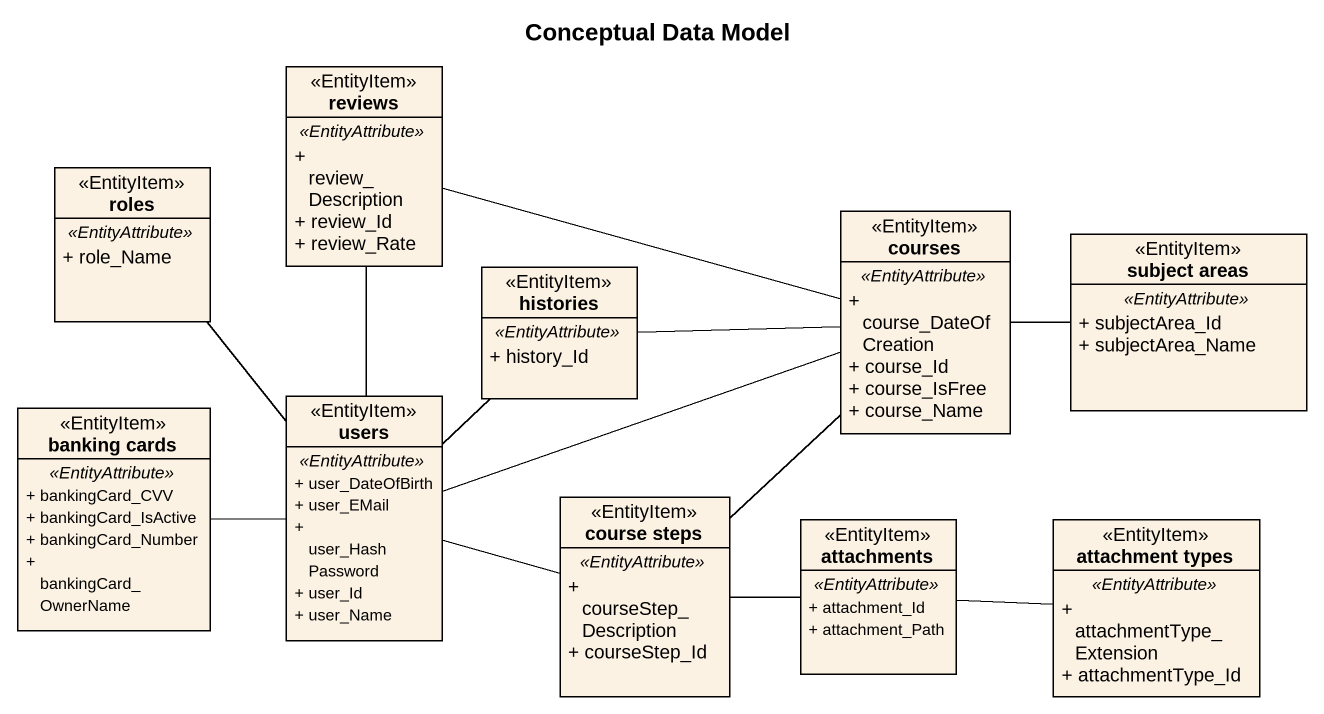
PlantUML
@startuml
title Conceptual Data Model
hide circle
hide empty members
skinparam classAttributeIconSize 0
class reviews <<EntityItem>> {
  .. <<EntityAttribute>> ..
  + review_Description
  + review_Id
  + review_Rate
}
class roles <<EntityItem>> {
  .. <<EntityAttribute>> ..
  + role_Name
}
class courses <<EntityItem>> {
  .. <<EntityAttribute>> ..
  + course_DateOfCreation
  + course_Id
  + course_IsFree
  + course_Name
}
class "subject areas" as subject_areas <<EntityItem>> {
  .. <<EntityAttribute>> ..
  + subjectArea_Id
  + subjectArea_Name
}
class histories <<EntityItem>> {
  .. <<EntityAttribute>> ..
  + history_Id
}
class "banking cards" as banking_cards <<EntityItem>> {
  .. <<EntityAttribute>> ..
  + bankingCard_CVV
  + bankingCard_IsActive
  + bankingCard_Number
  + bankingCard_OwnerName
}
class users <<EntityItem>> {
  .. <<EntityAttribute>> ..
  + user_DateOfBirth
  + user_EMail
  + user_HashPassword
  + user_Id
  + user_Name
}
class "course steps" as course_steps <<EntityItem>> {
  .. <<EntityAttribute>> ..
  + courseStep_Description
  + courseStep_Id
}
class attachments <<EntityItem>> {
  .. <<EntityAttribute>> ..
  + attachment_Id
  + attachment_Path
}
class "attachment types" as attachment_types <<EntityItem>> {
  .. <<EntityAttribute>> ..
  + attachmentType_Extension
  + attachmentType_Id
}
roles -- users
courses -left- reviews
courses -right- subject_areas
courses -- course_steps
histories -right- courses
banking_cards -right- users
users -up- reviews
users -right- courses
users -up- histories
users -right- course_steps
course_steps -right- attachments
attachments -right- attachment_types
@enduml
